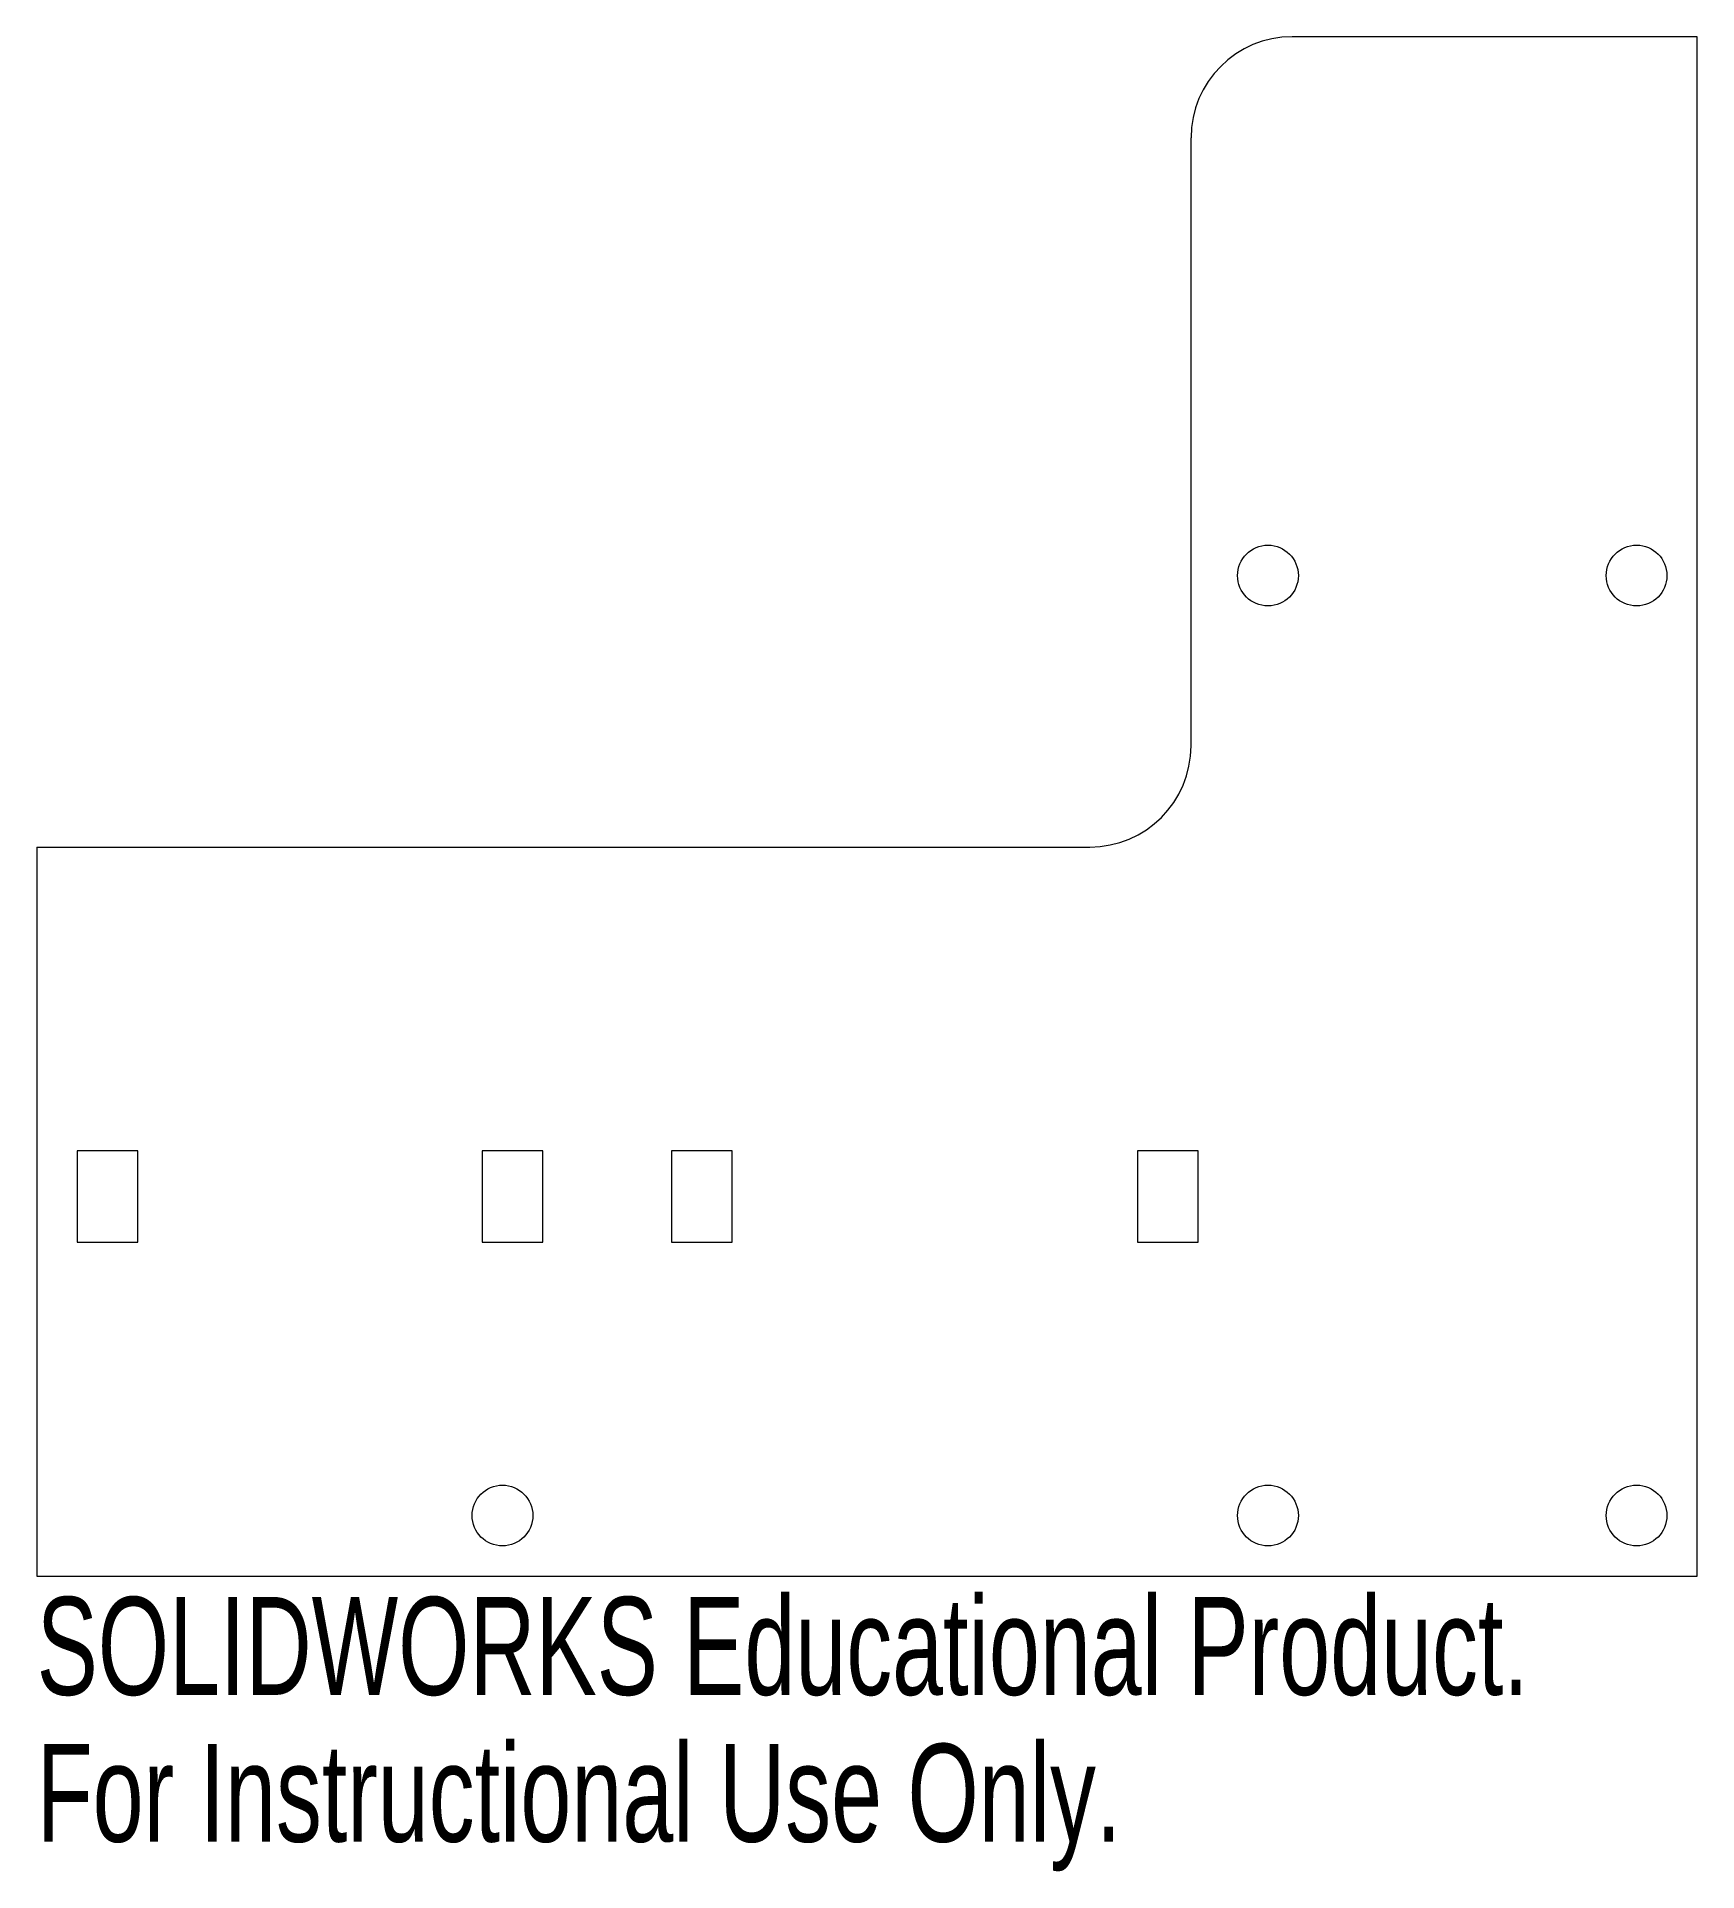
# Model space of a CAD drawing. Header units: millimetres. Extents: x 0 to 82, y -50.6 to 40.
import ezdxf

# ---------------------------------------------------------------- set-up
doc = ezdxf.new("R2010")
doc.units = ezdxf.units.MM
doc.styles.add('SLDTEXTSTYLE0', font='TXT', dxfattribs={"width": 0.7})

msp = doc.modelspace()

# ---------------------------------------------------------------- linework, layer by layer
at = {"color": 7, "linetype": 'Continuous', "lineweight": 15}
for p, q in [((82, 40), (62, 40)), ((82, -36), (82, 40)), ((57, 5), (57, 35)), ((0, 0), (52, 0)), ((0, 0), (0, -36)), ((2, -15), (2, -19.5)), ((5, -15), (2, -15)), ((5, -19.5), (5, -15)), ((22, -15), (22, -19.5)), ((25, -15), (22, -15)), ((25, -19.5), (25, -15)), ((31.35, -15), (31.35, -19.5)), ((34.35, -15), (31.35, -15)), ((34.35, -19.5), (34.35, -15)), ((54.35, -15), (54.35, -19.5)), ((57.35, -15), (54.35, -15)), ((57.35, -19.5), (57.35, -15)), ((2, -19.5), (5, -19.5)), ((22, -19.5), (25, -19.5)), ((31.35, -19.5), (34.35, -19.5)), ((54.35, -19.5), (57.35, -19.5)), ((0, -36), (82, -36))]:
    msp.add_line(p, q, dxfattribs=at)
for centre in [(60.8, 13.4), (79, 13.4), (23, -33), (60.8, -33), (79, -33)]:
    msp.add_circle(centre, 1.5, dxfattribs=at)
for centre, start, end in [((62, 35), 90, 180), ((52, 5), 270, 0)]:
    msp.add_arc(centre, 5, start, end, dxfattribs=at)

# ---------------------------------------------------------------- texts
at = {"color": 7, "linetype": 'Continuous', "char_height": 4.83362, "attachment_point": 1, "style": 'SLDTEXTSTYLE0'}
for s, insert in [('SOLIDWORKS Educational Product.', (0, -37.02)), ('For Instructional Use Only.', (0, -44.27))]:
    msp.add_mtext(s, dxfattribs=dict(at, insert=insert))

doc.saveas('drawing.dxf')
